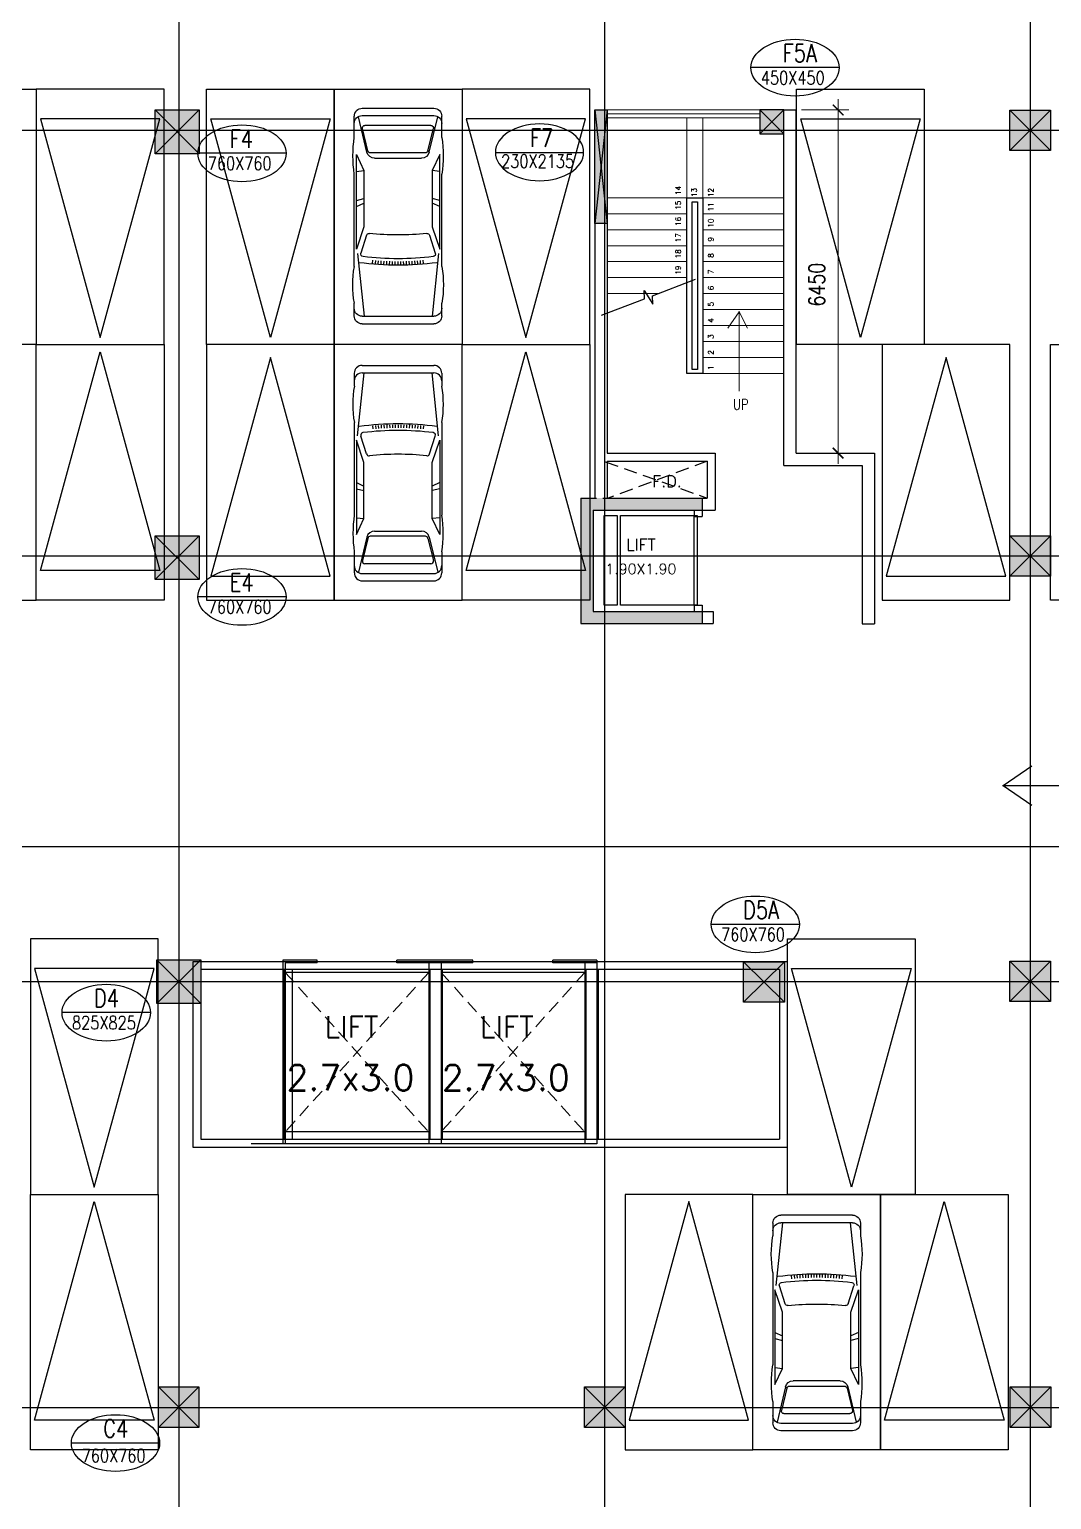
# Model space of a CAD drawing. Extents: x -14054 to 906348, y -36965 to 188562.
# Drawn here: x 696038 to 715247, y 85479 to 113106 of the extents above; entities that cross this region are included whole.
import ezdxf
from ezdxf.enums import TextEntityAlignment as Align

# ---------------------------------------------------------------- set-up
doc = ezdxf.new("R2010")
doc.units = 0
doc.header["$LTSCALE"] = 1000
doc.header["$MEASUREMENT"] = 0
doc.header["$PDMODE"] = 34
doc.header["$PDSIZE"] = -5
for name, pattern in [('ACAD_ISO03W100', [30, 12, -18]), ('DASHED', [0.75, 0.5, -0.25]), ('HIDDEN', [0.375, 0.25, -0.125])]:
    doc.linetypes.add(name, pattern=pattern)
doc.layers.get('0').update_dxf_attribs({"linetype": 'CONTINUOUS'})
doc.layers.get('DEFPOINTS').update_dxf_attribs({"linetype": 'CONTINUOUS'})
for name, color, linetype in [('CAR', 6, 'CONTINUOUS'), ('COL-FIN', 3, 'CONTINUOUS'), ('COL-SOL', 253, 'CONTINUOUS'), ('COL-TX1', 4, 'CONTINUOUS'), ('COL-TX2', 33, 'CONTINUOUS'), ('CROSS', 3, 'CONTINUOUS'), ('dash', 8, 'ACAD_ISO03W100'), ('DOOR', 6, 'CONTINUOUS'), ('GLASS', 9, 'CONTINUOUS'), ('GRID', 8, 'HIDDEN')]:
    doc.layers.add(name, color=color, linetype=linetype)
for name, color, linetype, lineweight in [('HIDDEN', 7, 'HIDDEN', 15), ('STAIR', 4, 'CONTINUOUS', 15), ('TEXT', 3, 'CONTINUOUS', 15), ('WALL', 2, 'CONTINUOUS', 30), ('WIN', 6, 'CONTINUOUS', 9)]:
    doc.layers.add(name, color=color, linetype=linetype, lineweight=lineweight)
doc.styles.add('RM1', font='simplex.shx', dxfattribs={"width": 0.8, "height": 300})
doc.styles.add('ROMAN', font='ROMANS')
doc.styles.add('ROMANS', font='ROMANS.shx', dxfattribs={"height": 350})
doc.styles.add('STYLE2', font='simplex.shx', dxfattribs={"width": 0.8})
doc.dimstyles.new('Copy of STANDARD', dxfattribs={"dimtxt": 0.25, "dimasz": 0.2, "dimexe": 0.05, "dimexo": 0.15, "dimgap": 0.05, "dimtad": 0, "dimzin": 0, "dimdsep": 46, "dimtxsty": 'RM1', "dimblk1": 'ARCHTICK', "dimblk2": 'ARCHTICK', "dimsah": 1, "dimcen": 0, "dimclrd": 8, "dimclre": 8, "dimclrt": 4, "dimadec": 0, "dimazin": 0, "dimtfac": 1, "dimtix": 1, "dimtofl": 0, "dimtmove": 2, "dimatfit": 3, "dimldrblk": 'ARCHTICK', "dimfxl": 1, "dimtolj": 1, "dimtzin": 0, "dimarcsym": 0})

# ---------------------------------------------------------------- blocks, each defined once
blk = doc.blocks.new('A$C212F6F19')
at = {"layer": 'GLASS', "color": 9, "linetype": 'Continuous'}
for p, q in [((1240, 3450), (600, 3450)), ((640, 3400), (640, 0)), ((1240, 3400), (640, 3400)), ((1240, 3400), (1240, 3450)), ((4170, 3450), (2740, 3450)), ((2740, 3400), (2740, 3450)), ((4170, 3400), (2740, 3400)), ((3340, 3400), (3340, 0)), ((3570, 3400), (3570, 0)), ((4170, 3400), (4170, 3450)), ((6500, 3450), (5670, 3450)), ((5670, 3400), (5670, 3450)), ((6500, 3400), (5670, 3400)), ((6270, 3400), (6270, 0)), ((6500, 3450), (6500, 0)), ((3340, 3220), (640, 3220)), ((6270, 3220), (3570, 3220)), ((600, 2690), (600, 0)), ((6500, 0), (0, 0)), ((3340, 225), (640, 225)), ((6270, 225), (3570, 225))]:
    blk.add_line(p, q, dxfattribs=at)
at = {"layer": 'HIDDEN'}
for p, q in [((640, 3220), (3340, 220)), ((3340, 3220), (640, 220)), ((3570, 3220), (6270, 220)), ((6270, 3220), (3570, 220)), ((3570, 3220), (6270, 220))]:
    blk.add_line(p, q, dxfattribs=at)
at = {"layer": 'WALL'}
blk.add_line((600, 3450), (600, 2690), dxfattribs=at)
at = {"layer": 'TEXT', "style": 'ROMANS'}
for p in [(1383, 1995), (4302, 1995)]:
    blk.add_text('LIFT', height=400, dxfattribs=at).set_placement(p)
at = {"layer": 'TEXT', "color": 3, "ltscale": 140, "style": 'ROMAN'}
for p in [(664, 1001), (3583, 1001)]:
    blk.add_text('2.7x3.0', height=480, dxfattribs=at).set_placement(p)
blk = doc.blocks.new('CAR1')
at = {"linetype": 'Continuous'}
for p, q in [((-166, 4334), (-166, 4068)), ((-96, 3029), (38, 4341)), ((0, 4500), (1495, 4500)), ((0, 4341), (1495, 4341)), ((1592, 3029), (1457, 4341)), ((1661, 4334), (1661, 4068)), ((-166, 3305), (-166, 1374)), ((217, 3237), (223, 3173)), ((276, 3242), (281, 3178)), ((335, 3246), (339, 3182)), ((394, 3250), (398, 3186)), ((453, 3253), (456, 3189)), ((512, 3256), (514, 3191)), ((571, 3258), (573, 3193)), ((630, 3259), (631, 3195)), ((689, 3260), (689, 3195)), ((748, 3260), (748, 3196)), ((807, 3260), (806, 3195)), ((866, 3259), (864, 3195)), ((925, 3258), (923, 3193)), ((984, 3256), (981, 3191)), ((1043, 3253), (1040, 3189)), ((1102, 3250), (1098, 3186)), ((1160, 3246), (1156, 3182)), ((1219, 3242), (1214, 3178)), ((1278, 3237), (1273, 3173)), ((1661, 3305), (1661, 1374)), ((35, 2472), (-123, 2938)), ((-123, 2938), (-123, 967)), ((91, 2650), (-30, 3023)), ((1405, 2650), (1526, 3023)), ((1461, 2472), (1619, 2938)), ((1619, 2938), (1619, 967)), ((35, 1300), (35, 2472)), ((1461, 1300), (1461, 2472)), ((-123, 2052), (35, 1978)), ((-123, 1923), (35, 1884)), ((1619, 2052), (1461, 1978)), ((1619, 1923), (1461, 1884)), ((-123, 1317), (35, 1300)), ((-123, 967), (35, 1300)), ((1619, 1317), (1461, 1300)), ((1619, 967), (1461, 1300)), ((1319, 930), (168, 930)), ((259, 1041), (1237, 1041)), ((98, 914), (-80, 181)), ((114, 888), (2, 424)), ((1372, 888), (1485, 424)), ((1398, 914), (1576, 181)), ((-166, 606), (-166, 166)), ((1431, 356), (56, 356)), ((1661, 606), (1661, 166)), ((0, 153), (1495, 153)), ((0, 0), (1495, 0))]:
    blk.add_line(p, q, dxfattribs=at)
for centre, radius, start, end in [((0, 4334), 166, 90.0171, 179.9829), ((0, 4176), 166, 90.0171, 179.9829), ((1495, 4334), 166, 0.0171, 89.9829), ((1495, 4176), 166, 0.0171, 89.9829), ((1947, 3686), 2146, 169.7616, 190.2384), ((-451, 3686), 2146, 349.7616, 10.2384), ((748, -2823), 6100, 82.3671, 97.6329), ((22, 3040), 55.1, 96.8356, 198.1699), ((748, -2891), 6031, 83.0262, 96.9738), ((1473, 3040), 55.1, 341.8301, 83.1644), ((143, 2667), 55.4, 198.1055, 275.9744), ((748, -2856), 5500, 83.7528, 96.2472), ((1352, 2667), 55.4, 264.0256, 341.8945), ((2441, 990), 2635, 171.6216, 188.3784), ((-945, 990), 2635, 351.6216, 8.3784), ((259, 875), 166, 90.0444, 166.3177), ((168, 875), 55.2, 89.911, 166.2607), ((1237, 875), 166, 13.6822, 89.9556), ((1319, 875), 55.2, 13.7393, 90.0891), ((0, 318), 166, 180.0172, 269.9829), ((56, 411), 55.2, 166.3661, 269.9108), ((1431, 411), 55.2, 270.0891, 13.6339), ((1495, 318), 166, 270.0171, 359.9828), ((0, 165), 165, 179.9175, 270.0824), ((1496, 165), 165, 269.9176, 0.0825)]:
    blk.add_arc(centre, radius, start, end, dxfattribs=at)
blk = doc.blocks.new('_ARCHTICK')
at = {"color": 0, "linetype": 'ByBlock', "const_width": 0.15}
blk.add_lwpolyline([(-0.5, -0.5), (0.5, 0.5)], dxfattribs=at)
blk = doc.blocks.new('*D76')
at = {"layer": 'DEFPOINTS', "color": 0, "transparency": 16777216}
for p in [(710345, 111593), (710345, 105143), (711235, 105143)]:
    blk.add_point(p, dxfattribs=at)
at = {"layer": 'WALL', "color": 8, "lineweight": -2, "transparency": 16777216}
for p, q in [((711235, 111793), (711235, 104943)), ((710545, 111593), (711435, 111593)), ((710545, 105143), (711435, 105143))]:
    blk.add_line(p, q, dxfattribs=at)
at = {"layer": 'WALL', "color": 8, "lineweight": -2, "transparency": 16777216, "xscale": 200, "yscale": 200, "zscale": 200}
for p, rotation in [((711235, 111593), 90), ((711235, 105143), 270)]:
    blk.add_blockref('_ARCHTICK', p, dxfattribs=dict(at, rotation=rotation))
at = {"layer": 'WALL', "color": 4, "transparency": 16777216, "insert": (710835, 108309), "char_height": 300, "attachment_point": 5, "rotation": 90, "style": 'RM1'}
blk.add_mtext('\\A1;6450', dxfattribs=at)
blk = doc.blocks.new('*U46')
at = {"layer": 'CAR'}
for points in [[(696167.45, 107183.38), (693767.45, 107183.38), (693767.45, 111983.38), (696167.45, 111983.38), (696167.45, 107183.38)], [(696167.45, 107183.38), (698567.45, 107183.38), (698567.45, 111983.38), (696167.45, 111983.38), (696167.45, 107183.38)], [(701767.45, 107183.38), (699367.45, 107183.38), (699367.45, 111983.38), (701767.45, 111983.38), (701767.45, 107183.38)], [(704167.45, 107183.38), (701767.45, 107183.38), (701767.45, 111983.38), (704167.45, 111983.38), (704167.45, 107183.38)], [(704167.45, 107183.38), (706567.45, 107183.38), (706567.45, 111983.38), (704167.45, 111983.38), (704167.45, 107183.38)], [(712854.98, 107183.38), (710454.98, 107183.38), (710454.98, 111983.38), (712854.98, 111983.38), (712854.98, 107183.38)], [(696167.45, 107183.38), (693767.45, 107183.38), (693767.45, 102383.38), (696167.45, 102383.38), (696167.45, 107183.38)], [(696167.45, 107183.38), (698567.45, 107183.38), (698567.45, 102383.38), (696167.45, 102383.38), (696167.45, 107183.38)], [(701767.45, 107183.38), (699367.45, 107183.38), (699367.45, 102383.38), (701767.45, 102383.38), (701767.45, 107183.38)], [(704167.45, 107183.38), (701767.45, 107183.38), (701767.45, 102383.38), (704167.45, 102383.38), (704167.45, 107183.38)], [(704167.45, 107183.38), (706567.45, 107183.38), (706567.45, 102383.38), (704167.45, 102383.38), (704167.45, 107183.38)], [(714464.16, 107183.38), (712064.16, 107183.38), (712064.16, 102383.38), (714464.16, 102383.38), (714464.16, 107183.38)], [(715224.16, 107183.38), (717624.16, 107183.38), (717624.16, 102383.38), (715224.16, 102383.38), (715224.16, 107183.38)], [(696057.59, 91214.23), (698457.59, 91214.23), (698457.59, 96014.23), (696057.59, 96014.23), (696057.59, 91214.23)], [(712684.96, 91214.23), (710284.96, 91214.23), (710284.96, 96014.23), (712684.96, 96014.23), (712684.96, 91214.23)], [(696057.59, 91214.23), (698457.59, 91214.23), (698457.59, 86414.23), (696057.59, 86414.23), (696057.59, 91214.23)], [(709630.73, 91214.23), (707230.73, 91214.23), (707230.73, 86414.23), (709630.73, 86414.23), (709630.73, 91214.23)], [(709630.73, 91214.23), (712030.73, 91214.23), (712030.73, 86414.23), (709630.73, 86414.23), (709630.73, 91214.23)], [(712030.73, 91214.23), (714430.73, 91214.23), (714430.73, 86414.23), (712030.73, 86414.23), (712030.73, 91214.23)]]:
    blk.add_lwpolyline(points, dxfattribs=at)
for points in [[(698490.2, 111426.37), (696244.69, 111426.37), (697367.45, 107318.57)], [(699444.69, 111426.37), (701690.2, 111426.37), (700567.45, 107318.57)], [(706490.2, 111426.37), (704244.69, 111426.37), (705367.45, 107318.57)], [(710532.22, 111426.37), (712777.73, 111426.37), (711654.98, 107318.57)], [(698490.2, 102940.39), (696244.69, 102940.39), (697367.45, 107048.18)], [(699444.69, 102831.91), (701690.2, 102831.91), (700567.45, 106939.71)], [(706490.2, 102940.39), (704244.69, 102940.39), (705367.45, 107048.18)], [(712141.41, 102831.91), (714386.91, 102831.91), (713264.16, 106939.71)], [(698380.34, 95457.22), (696134.83, 95457.22), (697257.59, 91349.43)], [(710362.2, 95457.22), (712607.71, 95457.22), (711484.96, 91349.43)], [(698380.34, 86971.24), (696134.83, 86971.24), (697257.59, 91079.04)], [(707307.98, 86971.24), (709553.49, 86971.24), (708430.73, 91079.04)], [(714353.49, 86971.24), (712107.98, 86971.24), (713230.73, 91079.04)]]:
    blk.add_lwpolyline(points, close=True, dxfattribs=at)
at = {"layer": 'COL-FIN', "linetype": 'Continuous'}
for p, q in [((698402.45, 111592.59), (699227.45, 110767.59)), ((699227.45, 111592.59), (698402.45, 110767.59)), ((699227.45, 103592.59), (698402.45, 102767.59)), ((698402.45, 103592.59), (699227.45, 102767.59)), ((698434.95, 95625.09), (699259.95, 94800.09)), ((699259.95, 95625.09), (698434.95, 94800.09))]:
    blk.add_line(p, q, dxfattribs=at)
for points in [[(699227.45, 110767.59), (698402.45, 110767.59), (698402.45, 111592.59), (699227.45, 111592.59)], [(706894.19, 109457.59), (706664.19, 109457.59), (706664.15, 111592.59), (706894.15, 111592.59)], [(709764.23, 111142.64), (710214.23, 111142.64), (710214.23, 111592.64), (709764.23, 111592.64)], [(715224.16, 110829.3), (714464.16, 110829.3), (714464.16, 111589.3), (715224.16, 111589.3)], [(699227.45, 102767.59), (698402.45, 102767.59), (698402.45, 103592.59), (699227.45, 103592.59)], [(715224.16, 102829.3), (714464.16, 102829.3), (714464.16, 103589.3), (715224.16, 103589.3)], [(699259.95, 94800.09), (698434.95, 94800.09), (698434.95, 95625.09), (699259.95, 95625.09)], [(715224.16, 94839.16), (714464.16, 94839.16), (714464.16, 95599.16), (715224.16, 95599.16)], [(710230.22, 94827.59), (709460.22, 94827.59), (709460.22, 95587.59), (710230.22, 95587.59)], [(699224.16, 86835.88), (698464.16, 86835.88), (698464.16, 87595.88), (699224.16, 87595.88)], [(707230.73, 86835.88), (706470.73, 86835.88), (706470.73, 87595.88), (707230.73, 87595.88)], [(715230.73, 86835.88), (714470.73, 86835.88), (714470.73, 87595.88), (715230.73, 87595.88)]]:
    blk.add_lwpolyline(points, close=True, dxfattribs=at)
at = {"layer": 'COL-FIN', "color": 5, "linetype": 'Continuous'}
for points in [[(715224.16, 110829.3), (714464.16, 110829.3), (714464.16, 111589.3), (715224.16, 111589.3)], [(715224.16, 102829.3), (714464.16, 102829.3), (714464.16, 103589.3), (715224.16, 103589.3)], [(707230.73, 86835.88), (706470.73, 86835.88), (706470.73, 87595.88), (707230.73, 87595.88)], [(715230.73, 86835.88), (714470.73, 86835.88), (714470.73, 87595.88), (715230.73, 87595.88)]]:
    blk.add_lwpolyline(points, close=True, dxfattribs=at)
at = {"layer": 'COL-SOL', "linetype": 'Continuous'}
for points in [[(698402.45, 111592.59), (698402.45, 110767.59), (699227.45, 111592.59), (699227.45, 110767.59)], [(714464.16, 111589.3), (714464.16, 110829.3), (715224.16, 111589.3), (715224.16, 110829.3)], [(698402.45, 103592.59), (698402.45, 102767.59), (699227.45, 103592.59), (699227.45, 102767.59)], [(714464.16, 103589.3), (714464.16, 102829.3), (715224.16, 103589.3), (715224.16, 102829.3)], [(698434.95, 95625.09), (698434.95, 94800.09), (699259.95, 95625.09), (699259.95, 94800.09)], [(714464.16, 95599.16), (714464.16, 94839.16), (715224.16, 95599.16), (715224.16, 94839.16)], [(709460.22, 95587.59), (709460.22, 94827.59), (710230.22, 95587.59), (710230.22, 94827.59)], [(698464.16, 87595.88), (698464.16, 86835.88), (699224.16, 87595.88), (699224.16, 86835.88)], [(706470.73, 87595.88), (706470.73, 86835.88), (707230.73, 87595.88), (707230.73, 86835.88)], [(714470.73, 87595.88), (714470.73, 86835.88), (715230.73, 87595.88), (715230.73, 86835.88)]]:
    blk.add_solid(points, dxfattribs=at)
at = {"layer": 'COL-SOL'}
for points in [[(706664.15, 111592.59), (706664.15, 109457.59), (706894.19, 111592.59), (706894.19, 109457.59)], [(710214.23, 111592.64), (710214.23, 111142.64), (709764.23, 111592.64), (709764.23, 111142.64)]]:
    blk.add_solid(points, dxfattribs=at)
at = {"layer": 'COL-SOL', "color": 8, "linetype": 'Continuous'}
for points in [[(706402.45, 104299.55), (706402.45, 102169.55), (706632.45, 104299.55), (706632.45, 102169.55)], [(708682.45, 104299.55), (708682.45, 104069.55), (706632.45, 104299.55), (706632.45, 104069.55)], [(706402.45, 101939.55), (706402.45, 102169.55), (708682.45, 101939.55), (708682.45, 102169.55)]]:
    blk.add_solid(points, dxfattribs=at)
at = {"layer": 'COL-TX1', "color": 1}
for p, q in [((711256.19, 112388.23), (709597.52, 112388.23)), ((704794.91, 110796.17), (706453.57, 110796.17)), ((700862.02, 110778.17), (699203.36, 110778.17)), ((700862.02, 102441.55), (699203.36, 102441.55)), ((710508.93, 96287.74), (708850.27, 96287.74)), ((698310.44, 94629.75), (696651.77, 94629.75)), ((698484.85, 86541.04), (696826.19, 86541.04))]:
    blk.add_line(p, q, dxfattribs=at)
for centre in [(710426.85, 112388.23), (700032.69, 110778.17), (700032.69, 102441.55), (709679.6, 96287.74), (697481.11, 94629.75), (697655.52, 86541.04)]:
    blk.add_ellipse(centre, major_axis=(-829.33, 0), ratio=0.6434108, dxfattribs=at)
at = {"layer": 'COL-TX1', "color": 1, "extrusion": (0, 0, -1)}
blk.add_ellipse((705624.24, 110796.17), major_axis=(829.33, 0), ratio=0.6434108, dxfattribs=at)
at = {"layer": 'CROSS', "color": 3, "linetype": 'Continuous'}
for p, q in [((706664.15, 111592.59), (706894.19, 109457.59)), ((706894.15, 111592.59), (706664.19, 109457.59)), ((710214.23, 111592.64), (709764.23, 111142.64)), ((709764.23, 111592.64), (710214.23, 111142.64)), ((715224.16, 111589.3), (714464.16, 110829.3)), ((714464.16, 111589.3), (715224.16, 110829.3)), ((714464.16, 103589.3), (715224.16, 102829.3)), ((715224.16, 103589.3), (714464.16, 102829.3)), ((715224.16, 95599.16), (714464.16, 94839.16)), ((714464.16, 95599.16), (715224.16, 94839.16)), ((715230.73, 87595.88), (714470.73, 86835.88)), ((714470.73, 87595.88), (715230.73, 86835.88))]:
    blk.add_line(p, q, dxfattribs=at)
at = {"layer": 'CROSS', "linetype": 'Continuous'}
for p, q in [((710230.22, 95587.59), (709460.22, 94827.59)), ((709460.22, 95587.59), (710230.22, 94827.59)), ((699224.16, 87595.88), (698464.16, 86835.88)), ((698464.16, 87595.88), (699224.16, 86835.88)), ((707230.73, 87595.88), (706470.73, 86835.88)), ((706470.73, 87595.88), (707230.73, 86835.88))]:
    blk.add_line(p, q, dxfattribs=at)
at = {"layer": 'dash', "linetype": 'DASHED', "ltscale": 0.5}
for p, q in [((708774.2, 104992.51), (706913.2, 104299.55)), ((706860.2, 104981.32), (708774.2, 104299.55))]:
    blk.add_line(p, q, dxfattribs=at)
at = {"layer": 'DOOR', "linetype": 'Continuous'}
blk.add_line((708532.45, 102284.55), (708532.45, 103954.55), dxfattribs=at)
at = {"layer": 'GRID', "color": 8, "linetype": 'Continuous'}
for p, q in [((698847.45, 138852.88), (698847.45, 71200.43)), ((706847.45, 138852.88), (706847.45, 71200.43)), ((714847.45, 138852.88), (714847.45, 71200.43)), ((698847.45, 138599.3), (698847.45, 70946.85)), ((706847.45, 138599.3), (706847.45, 70946.85)), ((714847.45, 138599.3), (714847.45, 70946.85)), ((673438.29, 111212.59), (782561.35, 111212.59)), ((673438.29, 103212.59), (782561.35, 103212.59)), ((673438.29, 97751.79), (782561.35, 97751.79)), ((673438.28, 95215.88), (782561.35, 95215.88)), ((673438.29, 87212.59), (782561.35, 87212.59))]:
    blk.add_line(p, q, dxfattribs=at)
at = {"layer": 'GRID', "linetype": 'Continuous'}
for points in [[(706840.79, 103970.57), (707083.24, 103970.57), (707083.24, 102286.25), (706840.79, 102286.25)], [(707143.85, 103970.57), (708584.53, 103970.57), (708584.53, 102286.25), (707143.85, 102286.25)]]:
    blk.add_lwpolyline(points, close=True, dxfattribs=at)
at = {"layer": 'STAIR'}
for p, q in [((708394.41, 109942.41), (708394.41, 111442.6)), ((708694.41, 109942.41), (708694.41, 111442.6)), ((706894.4, 109942.43), (708394.41, 109942.41)), ((710194.15, 109942.43), (708694.41, 109942.42)), ((706894.4, 109642.43), (708394.41, 109642.41)), ((710194.15, 109642.43), (708694.41, 109642.42)), ((706894.4, 109342.43), (708394.41, 109342.41)), ((710194.15, 109342.43), (708694.41, 109342.42)), ((706894.39, 109042.43), (708394.4, 109042.41)), ((710194.15, 109042.43), (708694.42, 109042.42)), ((706894.39, 108742.43), (708394.4, 108742.41)), ((710194.15, 108742.43), (708694.42, 108742.42)), ((706894.39, 108442.43), (708394.4, 108442.41)), ((710194.15, 108442.43), (708694.42, 108442.42)), ((706894.17, 108142.43), (707854.18, 108142.42)), ((710194.15, 108142.43), (708694.42, 108142.42)), ((710194.15, 107842.43), (708694.42, 107842.42)), ((710194.15, 107542.43), (708694.43, 107542.42)), ((710194.15, 107242.43), (708694.43, 107242.42)), ((710194.15, 106942.43), (708694.43, 106942.42)), ((710194.15, 106642.43), (708694.43, 106642.42))]:
    blk.add_line(p, q, dxfattribs=at)
at = {"layer": 'TEXT'}
for p, q in [((709375.54, 107798.28), (709165.5, 107493.47)), ((709375.54, 107808.75), (709375.55, 106306.77)), ((709375.54, 107798.28), (709535.37, 107493.48))]:
    blk.add_line(p, q, dxfattribs=at)
at = {"layer": 'WALL', "linetype": 'Continuous'}
for p, q in [((706894.15, 111592.59), (706894.19, 105142.5)), ((710214.15, 104912.51), (710214.15, 111592.64)), ((710444.15, 105142.51), (710444.15, 111592.64)), ((708394.39, 106642.41), (708394.36, 109942.41)), ((708494.36, 109867.41), (708594.41, 109867.42)), ((708494.39, 106717.41), (708494.36, 109867.41)), ((708594.41, 109867.42), (708594.43, 106717.42)), ((708694.41, 109942.41), (708694.43, 106642.42)), ((706664.19, 109457.59), (706664.2, 104299.55)), ((708694.43, 106642.42), (708394.39, 106642.41)), ((708594.43, 106717.42), (708494.39, 106717.41)), ((706894.19, 105142.5), (708924.2, 105142.51)), ((706894.2, 104992.5), (708774.2, 104992.51)), ((706894.2, 104992.5), (706894.2, 104299.55)), ((708774.2, 104992.51), (708774.2, 104299.55)), ((708924.2, 105142.51), (708924.2, 104069.55)), ((710444.15, 105142.51), (711917.01, 105142.51)), ((711917.01, 105142.51), (711917.01, 101938.66)), ((710214.15, 104912.51), (711687.01, 104912.51)), ((711687.01, 104912.51), (711687.01, 101938.66)), ((706402.45, 104299.55), (706402.45, 101939.55)), ((706402.45, 104299.55), (706692.79, 104299.55)), ((706812.79, 104299.55), (708774.2, 104299.55)), ((708682.45, 104299.55), (708682.45, 103954.55)), ((706632.45, 104069.55), (706632.45, 102169.55)), ((706632.45, 104069.55), (708924.2, 104069.55)), ((708532.45, 104069.55), (708532.45, 103954.55)), ((708532.45, 103954.55), (708682.45, 103954.55)), ((708532.45, 102284.55), (708532.45, 102169.55)), ((708532.45, 102284.55), (708682.45, 102284.55)), ((708682.45, 102284.55), (708682.45, 101939.55)), ((706632.45, 102169.55), (708732.67, 102169.55)), ((708732.67, 102169.55), (708885.16, 102169.55)), ((708885.16, 102169.55), (708885.16, 101939.55)), ((706402.45, 101939.55), (708885.16, 101939.55)), ((711687.01, 101938.66), (711917.01, 101938.66)), ((714337.38, 98899.6), (714874.72, 99269.88)), ((714326.92, 98899.59), (718600.05, 98899.6)), ((714337.38, 98899.6), (714874.73, 98529.32)), ((699109.95, 95587.59), (699109.95, 92100.08)), ((710284.97, 95587.59), (699109.95, 95587.59)), ((699259.95, 95437.59), (699259.95, 92250.08)), ((710134.94, 95437.59), (699259.95, 95437.59)), ((700824.95, 95437.59), (700824.95, 92250.08)), ((700974.95, 95437.59), (700974.95, 92250.08)), ((703565.22, 95437.59), (703565.22, 92250.08)), ((703795.22, 95437.59), (703795.22, 92250.08)), ((706495.22, 95437.59), (706495.22, 92250.08)), ((706725.22, 95437.59), (706725.22, 92250.08)), ((710134.94, 95437.59), (710134.94, 92250.08)), ((710284.98, 92100.08), (710284.97, 95587.59)), ((699109.95, 92100.08), (710284.98, 92100.08)), ((699259.95, 92250.08), (710134.94, 92250.08))]:
    blk.add_line(p, q, dxfattribs=at)
at = {"layer": 'WALL'}
for p, q in [((710214.15, 111592.64), (710444.15, 111592.64)), ((710214.23, 111592.64), (710214.15, 111592.64)), ((708394.41, 109942.41), (708694.41, 109942.41))]:
    blk.add_line(p, q, dxfattribs=at)
at = {"layer": 'WALL', "linetype": 'Continuous'}
blk.add_lwpolyline([(706791.28, 107734.32), (707599.18, 108044.51), (707599.18, 108044.51), (707590.94, 108201.64), (707754.32, 107943.78), (707746.08, 108100.91), (707746.08, 108100.91), (708553.98, 108411.11)], dxfattribs=at)
at = {"layer": 'WIN'}
for p, q in [((709764.23, 111592.64), (706894.15, 111592.64)), ((709764.23, 111517.61), (706894.16, 111517.59)), ((709764.23, 111442.61), (706894.16, 111442.59))]:
    blk.add_line(p, q, dxfattribs=at)
at = {"layer": 'CAR', "xscale": -0.899999999996728, "yscale": 0.899999999996728, "zscale": 0.899999999996728}
for p, rotation in [((702292.69, 111623.4), 179.9999999999999), ((711505.49, 86774.21), 359.9999999999999)]:
    blk.add_blockref('CAR1', p, dxfattribs=dict(at, rotation=rotation))
at = {"layer": 'CAR', "xscale": 0.899999999996728, "yscale": 0.899999999996728, "zscale": 0.899999999996728}
blk.add_blockref('CAR1', (702292.69, 102743.35), dxfattribs=at)
at = {"layer": 'WALL', "linetype": 'Continuous'}
blk.add_blockref('A$C212F6F19', (700203.2, 92165.56), dxfattribs=at)
at = {"layer": 'COL-TX1', "style": 'STYLE2', "width": 0.8}
for s, p in [('F5A', (710196.39, 112493.35)), ('F4', (699802.22, 110883.29)), ('E4', (699802.22, 102546.67)), ('D5A', (709449.14, 96392.86)), ('D4', (697250.64, 94734.87)), ('C4', (697425.06, 86646.16))]:
    blk.add_text(s, height=335.415, dxfattribs=at).set_placement(p)
blk.add_text('F7', height=335.415, rotation=360, dxfattribs=at).set_placement((705445.82, 110901.29))
at = {"layer": 'COL-TX2', "color": 4, "style": 'STYLE2', "width": 0.8}
for s, p in [('450X450', (709783.83, 112072.63)), ('760X760', (699389.66, 110464.76)), ('230X2135', (704902.16, 110504.4)), ('760X760', (699389.66, 102128.14)), ('760X760', (709036.58, 95974.33)), ('825X825', (696838.08, 94316.34)), ('760X760', (697020.41, 86179.51))]:
    blk.add_text(s, height=250, dxfattribs=at).set_placement(p)
at = {"layer": 'TEXT', "style": 'ROMANS'}
for s, p in [('14', (708229.59, 110078.22)), ('13', (708528.24, 110040.09)), ('12', (708843.29, 110040.09)), ('15', (708229.59, 109802.41)), ('11', (708843.27, 109771.18)), ('16', (708229.59, 109497.6)), ('10', (708843.27, 109466.37)), ('17', (708229.59, 109192.79)), ('9', (708843.27, 109161.56)), ('18', (708229.59, 108887.98)), ('8', (708843.28, 108856.75)), ('19', (708229.6, 108583.17)), ('7', (708843.28, 108551.94)), ('6', (708843.28, 108247.13)), ('5', (708843.28, 107942.32)), ('4', (708843.28, 107637.51)), ('3', (708843.29, 107332.7)), ('2', (708843.29, 107035.71)), ('1', (708843.29, 106750.9))]:
    blk.add_text(s, height=100, rotation=90, dxfattribs=at).set_placement(p, align=Align.MIDDLE)
at = {"layer": 'TEXT', "style": 'ROMANS', "width": 0.8}
blk.add_text('UP', height=200, rotation=0.000401, dxfattribs=at).set_placement((709258.49, 105960.01))
at = {"layer": 'TEXT', "style": 'ROMANS'}
for s, height, p in [('F.D.', 220, (708018.45, 104614.56)), ('LIFT', 220, (707528.2, 103423.42)), ('1.90X1.90', 194.523, (707529.48, 102967.85))]:
    blk.add_text(s, height=height, dxfattribs=at).set_placement(p, align=Align.MIDDLE)
at = {"layer": 'WALL'}
dim = blk.add_linear_dim(base=(711235.32, 105142.51), p1=(710345.15, 111592.64), p2=(710345.15, 105142.51), angle=90, dimstyle='Copy of STANDARD', override={"dimtxt": 300, "dimasz": 200, "dimexe": 200, "dimexo": 200, "dimgap": 0.2, "dimtad": 1, "dimdec": 0, "dimblk1": 'ARCHTICK', "dimblk2": 'ARCHTICK', "dimcen": 125, "dimdle": 200, "dimtdec": 0}, dxfattribs=at)
dim.commit()
dim.dimension.update_dxf_attribs({"geometry": '*D76', "text_midpoint": (710835.32, 108308.83), "dimtype": 160})

msp = doc.modelspace()

# ---------------------------------------------------------------- block references
at = {"layer": 'TEXT'}
msp.add_blockref('*U46', (0, 0), dxfattribs=at)

doc.saveas('drawing.dxf')
